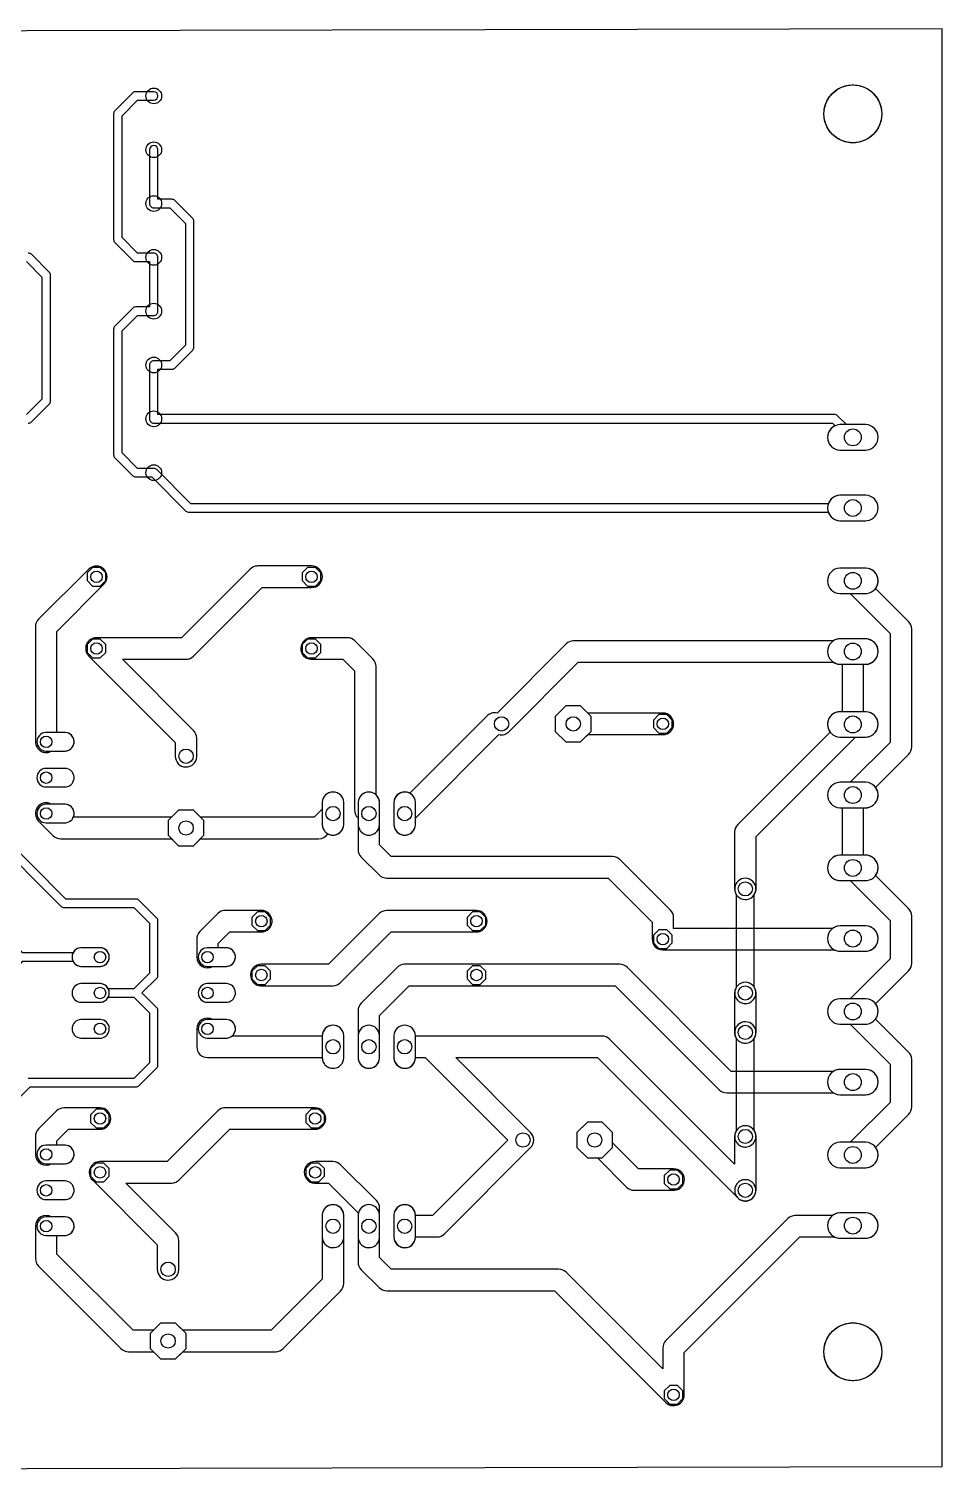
# Model space of a CAD drawing. Header units: millimetres. Extents: x -11 to 108, y -2 to 100.
# Drawn here: x 43.2 to 107.9, y -2 to 100 of the extents above; entities that cross this region are included whole.
import ezdxf

# ---------------------------------------------------------------- set-up
doc = ezdxf.new("R2010")
doc.units = ezdxf.units.MM

msp = doc.modelspace()

# ---------------------------------------------------------------- linework, layer by layer
at = {"layer": '16_copper'}
for points in [[(102.61, 65.19, 0.916332), (102.53, 66.98), (100.67, 66.98, 0.303811), (99.86, 66.38), (54.7, 66.38), (52.29, 68.8, 0.198912), (52.07, 68.88), (50.93, 68.88), (49.83, 69.98), (49.83, 78.61), (50.93, 79.71), (52.07, 79.71, 0.414214), (52.37, 80.01), (52.37, 83.82, 0.414214), (52.07, 84.12), (50.93, 84.12), (49.83, 85.22), (49.83, 93.85), (50.93, 94.95), (52.07, 94.95, 1), (52.07, 95.55), (50.8, 95.55, 0.198912), (50.58, 95.47), (49.31, 94.2, 0.198912), (49.23, 93.98), (49.23, 85.09, 0.198912), (49.31, 84.87), (50.58, 83.6, 0.198912), (50.8, 83.52), (51.77, 83.52), (51.77, 80.31), (50.8, 80.31, 0.198912), (50.58, 80.23), (49.31, 78.96, 0.198912), (49.23, 78.74), (49.23, 69.85, 0.198912), (49.31, 69.63), (50.58, 68.36, 0.198912), (50.8, 68.28), (51.94, 68.28), (54.35, 65.86, 0.198912), (54.57, 65.78), (99.86, 65.78, 0.303811), (100.67, 65.18), (102.53, 65.18)], [(102.61, 70.19, 0.916332), (102.53, 71.98), (101.14, 71.98), (100.51, 72.61, 0.198912), (100.29, 72.69), (52.37, 72.69), (52.37, 75.9), (53.34, 75.9, 0.198912), (53.56, 75.98), (54.83, 77.25, 0.198912), (54.91, 77.47), (54.91, 86.36, 0.198912), (54.83, 86.58), (53.56, 87.85, 0.198912), (53.34, 87.93), (52.37, 87.93), (52.37, 91.44, 1), (51.77, 91.44), (51.77, 87.63, 0.414214), (52.07, 87.33), (53.21, 87.33), (54.31, 86.23), (54.31, 77.6), (53.21, 76.5), (52.07, 76.5, 0.414214), (51.77, 76.2), (51.77, 72.39, 0.414214), (52.07, 72.09), (100.16, 72.09), (100.35, 71.9, 0.795461), (100.67, 70.18), (102.53, 70.18)], [(44.5, 48.77, 0.116051), (44.83, 48.87), (45.8, 48.87, 0.952079), (45.8, 50.19), (45.21, 50.19), (45.21, 57.34), (48.54, 60.68, 1), (47.47, 61.75), (43.91, 58.2, 0.198912), (43.69, 57.66), (43.69, 49.53), (43.69, 49.46), (43.7, 49.39), (43.72, 49.33), (43.74, 49.26), (43.76, 49.2), (43.8, 49.14), (43.84, 49.08), (43.88, 49.02), (43.93, 48.98), (43.98, 48.93), (44.04, 48.89), (44.1, 48.86), (44.16, 48.83), (44.22, 48.8), (44.29, 48.79), (44.36, 48.77), (44.43, 48.77)], [(59.4, 61.97, 0.187298), (58.9, 61.75), (54.04, 56.9), (48.01, 56.9, 0.668179), (47.47, 55.6), (53.59, 49.47), (53.59, 48.51, 0.96942), (55.12, 48.47), (55.12, 48.51), (55.12, 49.78, 0.198912), (54.89, 50.32), (49.85, 55.37), (54.36, 55.37, 0.198912), (54.89, 55.6), (59.75, 60.45), (63.25, 60.45, 1), (63.25, 61.98), (59.44, 61.98)], [(105.77, 27.07, 0.187298), (105.55, 27.57), (103.21, 29.9, 0.331947), (103.21, 30.98), (105.55, 33.31, 0.198912), (105.77, 33.85), (105.77, 37.19, 0.198912), (105.55, 37.73), (103.21, 40.06, 0.669429), (102.36, 41.5), (102.36, 44.86, 0.669429), (103.21, 46.3), (105.55, 48.63, 0.198912), (105.77, 49.17), (105.77, 57.51, 0.198912), (105.55, 58.05), (103.21, 60.38, 0.602209), (102.53, 61.82), (100.67, 61.82, 0.957293), (100.67, 60.02), (101.42, 60.02), (104.25, 57.2), (104.25, 49.48), (101.42, 46.66), (100.67, 46.66, 0.957293), (100.67, 44.86), (100.84, 44.86), (100.84, 41.5, 0.965445), (100.51, 39.73), (100.59, 39.71), (100.67, 39.7), (101.42, 39.7), (104.25, 36.88), (104.25, 34.16), (101.42, 31.34), (100.67, 31.34, 0.957293), (100.67, 29.54), (101.42, 29.54), (104.25, 26.72), (104.25, 24), (101.42, 21.18), (100.67, 21.18, 0.957293), (100.67, 19.38), (102.53, 19.38, 0.602209), (103.21, 20.82), (105.55, 23.15, 0.198912), (105.77, 23.69), (105.77, 27.03)], [(68.06, 45.32, 0.175412), (67.82, 45.78), (67.82, 54.86, 0.198912), (67.59, 55.4), (66.32, 56.67, 0.198912), (65.79, 56.9), (63.25, 56.9, 0.96942), (63.2, 55.37), (63.25, 55.37), (65.47, 55.37), (66.29, 54.55), (66.29, 44.7, 0.213803), (66.55, 44.13), (66.55, 41.91, 0.198912), (66.77, 41.37), (68.04, 40.1, 0.198912), (68.58, 39.88), (84.27, 39.88), (87.38, 36.77), (87.38, 35.56, 0.414214), (88.14, 34.8), (100.31, 34.8, 0.104807), (100.67, 34.7), (102.53, 34.7, 0.957293), (102.53, 36.5), (100.67, 36.5, 0.148447), (100.17, 36.32), (88.9, 36.32), (88.9, 37.08, 0.198912), (88.68, 37.62), (85.12, 41.18, 0.198912), (84.58, 41.4), (68.9, 41.4), (68.07, 42.23), (68.07, 45.25)], [(81.79, 56.68, 0.187298), (81.29, 56.46), (76.39, 51.56, 0.264064), (75.66, 51.34), (70.21, 45.89, 0.549506), (69.09, 45.25), (69.09, 43.65, 0.95208), (70.61, 43.65), (70.61, 44.13), (76.52, 50.04, 0.264064), (77.25, 50.26), (82.14, 55.16), (100.23, 55.16, 0.177159), (100.84, 55.02), (100.84, 51.66, 0.669429), (99.99, 50.22), (93.44, 43.68, 0.198912), (93.22, 43.14), (93.22, 39.12, 0.96942), (94.74, 39.07), (94.74, 39.12), (94.74, 42.82), (101.78, 49.86), (102.53, 49.86, 0.957293), (102.53, 51.66), (102.36, 51.66), (102.36, 55.02, 0.965445), (102.69, 56.79), (102.61, 56.81), (102.53, 56.82), (100.67, 56.82, 0.128165), (100.23, 56.68), (81.83, 56.68)], [(82.82, 50.04), (88.14, 50.04, 1), (88.14, 51.56), (82.82, 51.56), (82.31, 52.07), (81.26, 52.07), (80.52, 51.33), (80.52, 50.27), (81.26, 49.53), (82.31, 49.53)], [(45.87, 46.34, 0.906346), (45.8, 47.65), (44.42, 47.65, 0.952079), (44.42, 46.33), (45.8, 46.33)], [(55.39, 42.67), (63.75, 42.67, 0.256461), (64.41, 43.01), (64.44, 43, 0.534511), (65.53, 43.65), (65.53, 45.25, 0.95208), (64.01, 45.25), (64.01, 44.77), (63.44, 44.2), (55.39, 44.2), (54.88, 44.7), (53.83, 44.7), (53.32, 44.2), (46.38, 44.2, 0.519498), (45.8, 45.11), (44.83, 45.11, 0.876153), (43.91, 43.91), (44.93, 42.9, 0.198912), (45.47, 42.67), (53.32, 42.67), (53.83, 42.16), (54.88, 42.16)], [(59.83, 36.08, 0.913293), (59.69, 37.59), (57.15, 37.59, 0.198912), (56.61, 37.37), (55.34, 36.1, 0.198912), (55.12, 35.56), (55.12, 34.29, 0.576703), (56.26, 33.63), (57.23, 33.63, 0.952079), (57.23, 34.95), (56.64, 34.95), (56.64, 35.24), (57.47, 36.07), (59.69, 36.07), (59.76, 36.07)], [(68.55, 37.59, 0.187298), (68.04, 37.37), (64.45, 33.78), (59.69, 33.78, 0.96942), (59.64, 32.26), (59.69, 32.26), (64.77, 32.26, 0.198912), (65.31, 32.48), (68.9, 36.07), (74.93, 36.07, 1), (74.93, 37.59), (68.58, 37.59)], [(42.75, 33.94), (42.75, 33.99), (46.35, 33.99, 0.26656), (46.91, 33.63), (48.29, 33.63, 0.952079), (48.29, 34.95), (46.91, 34.95, 0.26656), (46.35, 34.59), (42.75, 34.59), (42.75, 34.64), (42.26, 35.13), (41.56, 35.13), (41.07, 34.64), (41.07, 33.94), (41.56, 33.45), (42.26, 33.45)], [(69.82, 33.78, 0.187298), (69.31, 33.56), (66.77, 31.02, 0.198912), (66.55, 30.48), (66.55, 27.14, 0.95208), (68.07, 27.14), (68.07, 30.16), (70.17, 32.26), (84.77, 32.26), (92.13, 24.9, 0.198912), (92.67, 24.68), (100.23, 24.68, 0.128165), (100.67, 24.54), (102.53, 24.54, 0.957293), (102.53, 26.34), (100.67, 26.34, 0.128165), (100.23, 26.2), (92.99, 26.2), (85.63, 33.56, 0.198912), (85.09, 33.78), (69.85, 33.78)], [(57.3, 31.1, 0.906346), (57.23, 32.41), (55.85, 32.41, 0.952079), (55.85, 31.09), (57.23, 31.09)], [(94.03, 28.2, 0.396886), (94.74, 28.96), (94.74, 31.75, 1), (93.22, 31.75), (93.22, 28.96), (93.22, 28.89), (93.23, 28.82), (93.25, 28.75), (93.27, 28.69), (93.29, 28.62), (93.33, 28.56), (93.37, 28.5), (93.41, 28.45), (93.46, 28.4), (93.51, 28.36), (93.57, 28.32), (93.63, 28.28), (93.69, 28.25), (93.75, 28.23), (93.82, 28.21), (93.89, 28.2), (93.96, 28.19)], [(48.36, 28.56, 0.906346), (48.29, 29.87), (46.91, 29.87, 0.952079), (46.91, 28.55), (48.29, 28.55)], [(64.88, 26.42, 0.357806), (65.53, 27.14), (65.53, 28.74, 0.975753), (64.01, 28.7), (57.62, 28.7, 0.683888), (57.23, 29.87), (56.26, 29.87, 0.576349), (55.12, 29.21), (55.12, 27.94, 0.414214), (55.88, 27.18), (64.01, 27.18), (64.01, 27.14), (64.02, 27.07), (64.03, 26.99), (64.05, 26.92), (64.08, 26.85), (64.12, 26.79), (64.16, 26.72), (64.2, 26.67), (64.26, 26.61), (64.32, 26.57), (64.38, 26.52), (64.44, 26.49), (64.51, 26.46), (64.58, 26.44), (64.66, 26.42), (64.73, 26.42), (64.81, 26.42)], [(70.61, 28.74, 0.95208), (69.09, 28.74), (69.09, 27.14, 0.975753), (70.61, 27.18), (71.31, 27.18), (77.15, 21.34), (71.82, 16), (70.61, 16, 0.975753), (69.09, 16.04), (69.09, 14.44, 0.975753), (70.61, 14.48), (72.14, 14.48, 0.198912), (72.67, 14.7), (78.77, 20.8, 0.414214), (78.77, 21.87), (73.47, 27.18), (83.5, 27.18), (93.44, 17.24, 0.668179), (94.74, 17.78), (94.74, 21.59, 1), (93.22, 21.59), (93.22, 19.62), (84.36, 28.48, 0.198912), (83.82, 28.7), (70.61, 28.7)], [(45.69, 23.62, 0.187298), (45.18, 23.4), (43.91, 22.13, 0.198912), (43.69, 21.59), (43.69, 20.32, 0.576703), (44.83, 19.66), (45.8, 19.66, 0.952079), (45.8, 20.98), (45.21, 20.98), (45.21, 21.27), (46.04, 22.1), (48.26, 22.1, 1), (48.26, 23.62), (45.72, 23.62)], [(63.5, 22.1, 1), (63.5, 23.62), (57.15, 23.62, 0.198912), (56.61, 23.4), (53.02, 19.81), (48.26, 19.81, 0.668179), (47.72, 18.51), (52.32, 13.91), (52.32, 12.19, 0.96942), (53.85, 12.14), (53.85, 12.19), (53.85, 14.22, 0.198912), (53.62, 14.76), (50.1, 18.29), (53.34, 18.29, 0.198912), (53.88, 18.51), (57.47, 22.1)], [(88.97, 17.78, 0.955709), (88.9, 19.3), (86.42, 19.3), (84.58, 21.14), (84.58, 21.86), (83.84, 22.61), (82.79, 22.61), (82.04, 21.86), (82.04, 20.81), (82.79, 20.07), (83.5, 20.07), (85.57, 18, 0.198912), (86.11, 17.78), (88.9, 17.78)], [(97.5, 16, 0.187298), (97, 15.78), (88.36, 7.14, 0.198912), (88.14, 6.6), (88.14, 5.14), (81.31, 11.97, 0.198912), (80.77, 12.19), (68.9, 12.19), (68.07, 13.02), (68.07, 16.51, 0.198912), (67.85, 17.05), (65.31, 19.59, 0.198912), (64.77, 19.81), (63.5, 19.81, 0.96942), (63.45, 18.29), (63.5, 18.29), (64.45, 18.29), (66.55, 16.19), (66.55, 12.7, 0.198912), (66.77, 12.16), (68.04, 10.89, 0.198912), (68.58, 10.67), (80.46, 10.67), (88.36, 2.76, 0.668179), (89.66, 3.3), (89.66, 6.29), (97.85, 14.48), (100.31, 14.48, 0.104807), (100.67, 14.38), (102.53, 14.38, 0.957293), (102.53, 16.18), (100.67, 16.18, 0.148447), (100.17, 16), (97.54, 16)], [(45.87, 17.13, 0.906346), (45.8, 18.44), (44.42, 18.44, 0.952079), (44.42, 17.12), (45.8, 17.12)], [(65.52, 16.11, 0.906347), (64.01, 16.04), (64.01, 11.49), (60.39, 7.87), (54.12, 7.87), (53.61, 8.38), (52.56, 8.38), (52.05, 7.87), (50.61, 7.87), (45.21, 13.27), (45.21, 14.58), (45.8, 14.58, 0.952079), (45.8, 15.9), (44.83, 15.9, 0.576349), (43.69, 15.24), (43.69, 12.95, 0.198912), (43.91, 12.42), (49.75, 6.57, 0.198912), (50.29, 6.35), (52.05, 6.35), (52.56, 5.84), (53.61, 5.84), (54.12, 6.35), (60.71, 6.35, 0.198912), (61.24, 6.57), (65.31, 10.64, 0.198912), (65.53, 11.18), (65.53, 16.04)]]:
    msp.add_lwpolyline(points, format="xyb", close=True, dxfattribs=at)
for points in [[(43.18, 72.09, 0.198912), (43.4, 72.17), (44.67, 73.44, 0.198912), (44.75, 73.66), (44.75, 82.55, 0.198912), (44.67, 82.77), (43.4, 84.04, 0.198912), (43.18, 84.12)], [(40.42, 42.96), (45.5, 37.88, 0.198912), (45.72, 37.8), (50.67, 37.8), (51.77, 36.7), (51.77, 33.15), (50.67, 32.05), (48.85, 32.05, 0.26656), (48.29, 32.41), (46.91, 32.41, 0.952079), (46.91, 31.09), (48.29, 31.09, 0.26656), (48.85, 31.45), (50.67, 31.45), (51.77, 30.35), (51.77, 26.8), (50.67, 25.7), (43.18, 25.7, 0.198912)], [(40.94, 22.73), (43.31, 25.1), (50.8, 25.1, 0.198912), (51.02, 25.18), (52.29, 26.45, 0.198912), (52.37, 26.67), (52.37, 30.48, 0.198912), (52.29, 30.7), (51.23, 31.75), (52.29, 32.8, 0.198912), (52.37, 33.02), (52.37, 36.83, 0.198912), (52.29, 37.05), (51.02, 38.32, 0.198912), (50.8, 38.4), (45.85, 38.4), (40.94, 43.31)]]:
    msp.add_lwpolyline(points, format="xyb", dxfattribs=at)
msp.add_lwpolyline([(43.05, 83.52), (44.15, 82.42), (44.15, 73.79), (43.05, 72.69)], dxfattribs=at)
at = {"layer": '1_copper'}
for points in [[(102.61, 70.19, 0.916332), (102.53, 71.98), (100.67, 71.98, 0.957293), (100.67, 70.18), (102.53, 70.18)], [(102.61, 65.19, 0.916332), (102.53, 66.98), (100.67, 66.98, 0.957293), (100.67, 65.18), (102.53, 65.18)], [(102.61, 60.03, 0.916332), (102.53, 61.82), (100.67, 61.82, 0.957293), (100.67, 60.02), (102.53, 60.02)], [(102.61, 55.03, 0.916332), (102.53, 56.82), (100.67, 56.82, 0.957293), (100.67, 55.02), (102.53, 55.02)], [(102.61, 49.87, 0.916332), (102.53, 51.66), (100.67, 51.66, 0.957293), (100.67, 49.86), (102.53, 49.86)], [(45.87, 48.88, 0.906346), (45.8, 50.19), (44.42, 50.19, 0.952079), (44.42, 48.87), (45.8, 48.87)], [(45.87, 46.34, 0.906346), (45.8, 47.65), (44.42, 47.65, 0.952079), (44.42, 46.33), (45.8, 46.33)], [(64.88, 42.93, 0.357806), (65.53, 43.65), (65.53, 45.25, 0.95208), (64.01, 45.25), (64.01, 43.65), (64.02, 43.58), (64.03, 43.5), (64.05, 43.43), (64.08, 43.36), (64.12, 43.3), (64.16, 43.23), (64.2, 43.18), (64.26, 43.12), (64.32, 43.08), (64.38, 43.03), (64.44, 43), (64.51, 42.97), (64.58, 42.95), (64.66, 42.93), (64.73, 42.93), (64.81, 42.93)], [(67.42, 42.93, 0.357806), (68.07, 43.65), (68.07, 45.25, 0.95208), (66.55, 45.25), (66.55, 43.65), (66.56, 43.58), (66.57, 43.5), (66.59, 43.43), (66.62, 43.36), (66.66, 43.3), (66.7, 43.23), (66.74, 43.18), (66.8, 43.12), (66.86, 43.08), (66.92, 43.03), (66.98, 43), (67.05, 42.97), (67.12, 42.95), (67.2, 42.93), (67.27, 42.93), (67.35, 42.93)], [(69.96, 42.93, 0.357806), (70.61, 43.65), (70.61, 45.25, 0.95208), (69.09, 45.25), (69.09, 43.65), (69.1, 43.58), (69.11, 43.5), (69.13, 43.43), (69.16, 43.36), (69.2, 43.3), (69.24, 43.23), (69.28, 43.18), (69.34, 43.12), (69.4, 43.08), (69.46, 43.03), (69.52, 43), (69.59, 42.97), (69.66, 42.95), (69.74, 42.93), (69.81, 42.93), (69.89, 42.93)], [(102.61, 44.87, 0.916332), (102.53, 46.66), (100.67, 46.66, 0.957293), (100.67, 44.86), (102.53, 44.86)], [(45.87, 43.8, 0.906346), (45.8, 45.11), (44.42, 45.11, 0.952079), (44.42, 43.79), (45.8, 43.79)], [(102.61, 39.71, 0.916332), (102.53, 41.5), (100.67, 41.5, 0.957293), (100.67, 39.7), (102.53, 39.7)], [(94.09, 31.01, 0.541519), (94.62, 32.15), (94.62, 38.72, 0.962494), (93.38, 39.56), (93.34, 39.5, 0.282597), (93.34, 38.72), (93.34, 32.15), (93.34, 32.14), (93.3, 32.07), (93.27, 32), (93.25, 31.93), (93.24, 31.86), (93.23, 31.79), (93.23, 31.71), (93.24, 31.64), (93.25, 31.57), (93.27, 31.5), (93.3, 31.43), (93.34, 31.36), (93.38, 31.3), (93.42, 31.25), (93.48, 31.19), (93.53, 31.15), (93.59, 31.11), (93.66, 31.07), (93.73, 31.04), (93.8, 31.02), (93.87, 31.01), (93.94, 31), (94.02, 31)], [(102.61, 34.71, 0.916332), (102.53, 36.5), (100.67, 36.5, 0.957293), (100.67, 34.7), (102.53, 34.7)], [(48.36, 33.64, 0.906346), (48.29, 34.95), (46.91, 34.95, 0.952079), (46.91, 33.63), (48.29, 33.63)], [(57.3, 33.64, 0.906346), (57.23, 34.95), (55.85, 34.95, 0.952079), (55.85, 33.63), (57.23, 33.63)], [(48.36, 31.1, 0.906346), (48.29, 32.41), (46.91, 32.41, 0.952079), (46.91, 31.09), (48.29, 31.09)], [(57.3, 31.1, 0.906346), (57.23, 32.41), (55.85, 32.41, 0.952079), (55.85, 31.09), (57.23, 31.09)], [(102.61, 29.55, 0.916332), (102.53, 31.34), (100.67, 31.34, 0.957293), (100.67, 29.54), (102.53, 29.54)], [(48.36, 28.56, 0.906346), (48.29, 29.87), (46.91, 29.87, 0.952079), (46.91, 28.55), (48.29, 28.55)], [(57.3, 28.56, 0.906346), (57.23, 29.87), (55.85, 29.87, 0.952079), (55.85, 28.55), (57.23, 28.55)], [(94.09, 20.85, 0.541519), (94.62, 21.99), (94.62, 28.56, 0.962494), (93.38, 29.4), (93.34, 29.34, 0.282597), (93.34, 28.56), (93.34, 21.99), (93.34, 21.98), (93.3, 21.91), (93.27, 21.84), (93.25, 21.77), (93.24, 21.7), (93.23, 21.63), (93.23, 21.55), (93.24, 21.48), (93.25, 21.41), (93.27, 21.34), (93.3, 21.27), (93.34, 21.2), (93.38, 21.14), (93.42, 21.09), (93.48, 21.03), (93.53, 20.99), (93.59, 20.95), (93.66, 20.91), (93.73, 20.88), (93.8, 20.86), (93.87, 20.85), (93.94, 20.84), (94.02, 20.84)], [(64.88, 26.42, 0.357806), (65.53, 27.14), (65.53, 28.74, 0.95208), (64.01, 28.74), (64.01, 27.14), (64.02, 27.07), (64.03, 26.99), (64.05, 26.92), (64.08, 26.85), (64.12, 26.79), (64.16, 26.72), (64.2, 26.67), (64.26, 26.61), (64.32, 26.57), (64.38, 26.52), (64.44, 26.49), (64.51, 26.46), (64.58, 26.44), (64.66, 26.42), (64.73, 26.42), (64.81, 26.42)], [(67.42, 26.42, 0.357806), (68.07, 27.14), (68.07, 28.74, 0.95208), (66.55, 28.74), (66.55, 27.14), (66.56, 27.07), (66.57, 26.99), (66.59, 26.92), (66.62, 26.85), (66.66, 26.79), (66.7, 26.72), (66.74, 26.67), (66.8, 26.61), (66.86, 26.57), (66.92, 26.52), (66.98, 26.49), (67.05, 26.46), (67.12, 26.44), (67.2, 26.42), (67.27, 26.42), (67.35, 26.42)], [(69.96, 26.42, 0.357806), (70.61, 27.14), (70.61, 28.74, 0.95208), (69.09, 28.74), (69.09, 27.14), (69.1, 27.07), (69.11, 26.99), (69.13, 26.92), (69.16, 26.85), (69.2, 26.79), (69.24, 26.72), (69.28, 26.67), (69.34, 26.61), (69.4, 26.57), (69.46, 26.52), (69.52, 26.49), (69.59, 26.46), (69.66, 26.44), (69.74, 26.42), (69.81, 26.42), (69.89, 26.42)], [(102.61, 24.55, 0.916332), (102.53, 26.34), (100.67, 26.34, 0.957293), (100.67, 24.54), (102.53, 24.54)], [(45.87, 19.67, 0.906346), (45.8, 20.98), (44.42, 20.98, 0.952079), (44.42, 19.66), (45.8, 19.66)], [(102.61, 19.39, 0.916332), (102.53, 21.18), (100.67, 21.18, 0.957293), (100.67, 19.38), (102.53, 19.38)], [(45.87, 17.13, 0.906346), (45.8, 18.44), (44.42, 18.44, 0.952079), (44.42, 17.12), (45.8, 17.12)], [(64.88, 13.72, 0.357806), (65.53, 14.44), (65.53, 16.04, 0.95208), (64.01, 16.04), (64.01, 14.44), (64.02, 14.37), (64.03, 14.29), (64.05, 14.22), (64.08, 14.15), (64.12, 14.09), (64.16, 14.02), (64.2, 13.97), (64.26, 13.91), (64.32, 13.87), (64.38, 13.82), (64.44, 13.79), (64.51, 13.76), (64.58, 13.74), (64.66, 13.72), (64.73, 13.72), (64.81, 13.72)], [(67.42, 13.72, 0.357806), (68.07, 14.44), (68.07, 16.04, 0.95208), (66.55, 16.04), (66.55, 14.44), (66.56, 14.37), (66.57, 14.29), (66.59, 14.22), (66.62, 14.15), (66.66, 14.09), (66.7, 14.02), (66.74, 13.97), (66.8, 13.91), (66.86, 13.87), (66.92, 13.82), (66.98, 13.79), (67.05, 13.76), (67.12, 13.74), (67.2, 13.72), (67.27, 13.72), (67.35, 13.72)], [(69.96, 13.72, 0.357806), (70.61, 14.44), (70.61, 16.04, 0.95208), (69.09, 16.04), (69.09, 14.44), (69.1, 14.37), (69.11, 14.29), (69.13, 14.22), (69.16, 14.15), (69.2, 14.09), (69.24, 14.02), (69.28, 13.97), (69.34, 13.91), (69.4, 13.87), (69.46, 13.82), (69.52, 13.79), (69.59, 13.76), (69.66, 13.74), (69.74, 13.72), (69.81, 13.72), (69.89, 13.72)], [(45.87, 14.59, 0.906346), (45.8, 15.9), (44.42, 15.9, 0.952079), (44.42, 14.58), (45.8, 14.58)], [(102.61, 14.39, 0.916332), (102.53, 16.18), (100.67, 16.18, 0.957293), (100.67, 14.38), (102.53, 14.38)]]:
    msp.add_lwpolyline(points, format="xyb", close=True, dxfattribs=at)
for points in [[(48.67, 60.94), (48.67, 61.49), (48.28, 61.87), (47.73, 61.87), (47.35, 61.49), (47.35, 60.94), (47.73, 60.55), (48.28, 60.55)], [(63.91, 60.94), (63.91, 61.49), (63.52, 61.87), (62.97, 61.87), (62.59, 61.49), (62.59, 60.94), (62.97, 60.55), (63.52, 60.55)], [(48.67, 55.86), (48.67, 56.41), (48.28, 56.79), (47.73, 56.79), (47.35, 56.41), (47.35, 55.86), (47.73, 55.47), (48.28, 55.47)], [(63.91, 55.86), (63.91, 56.41), (63.52, 56.79), (62.97, 56.79), (62.59, 56.41), (62.59, 55.86), (62.97, 55.47), (63.52, 55.47)], [(83.06, 50.27), (83.06, 51.33), (82.31, 52.07), (81.26, 52.07), (80.52, 51.33), (80.52, 50.27), (81.26, 49.53), (82.31, 49.53)], [(88.8, 50.53), (88.8, 51.07), (88.41, 51.46), (87.86, 51.46), (87.48, 51.07), (87.48, 50.53), (87.86, 50.14), (88.41, 50.14)], [(55.63, 42.91), (55.63, 43.96), (54.88, 44.7), (53.83, 44.7), (53.09, 43.96), (53.09, 42.91), (53.83, 42.16), (54.88, 42.16)], [(60.35, 36.56), (60.35, 37.1), (59.96, 37.49), (59.42, 37.49), (59.03, 37.1), (59.03, 36.56), (59.42, 36.17), (59.96, 36.17)], [(75.59, 36.56), (75.59, 37.1), (75.2, 37.49), (74.66, 37.49), (74.27, 37.1), (74.27, 36.56), (74.66, 36.17), (75.2, 36.17)], [(88.8, 35.29), (88.8, 35.83), (88.41, 36.22), (87.86, 36.22), (87.48, 35.83), (87.48, 35.29), (87.86, 34.9), (88.41, 34.9)], [(60.35, 32.75), (60.35, 33.29), (59.96, 33.68), (59.42, 33.68), (59.03, 33.29), (59.03, 32.75), (59.42, 32.36), (59.96, 32.36)], [(75.59, 32.75), (75.59, 33.29), (75.2, 33.68), (74.66, 33.68), (74.27, 33.29), (74.27, 32.75), (74.66, 32.36), (75.2, 32.36)], [(48.92, 22.59), (48.92, 23.13), (48.53, 23.52), (47.99, 23.52), (47.6, 23.13), (47.6, 22.59), (47.99, 22.2), (48.53, 22.2)], [(64.16, 22.59), (64.16, 23.13), (63.77, 23.52), (63.23, 23.52), (62.84, 23.13), (62.84, 22.59), (63.23, 22.2), (63.77, 22.2)], [(84.58, 20.81), (84.58, 21.86), (83.84, 22.61), (82.79, 22.61), (82.04, 21.86), (82.04, 20.81), (82.79, 20.07), (83.84, 20.07)], [(48.92, 18.78), (48.92, 19.32), (48.53, 19.71), (47.99, 19.71), (47.6, 19.32), (47.6, 18.78), (47.99, 18.39), (48.53, 18.39)], [(64.16, 18.78), (64.16, 19.32), (63.77, 19.71), (63.23, 19.71), (62.84, 19.32), (62.84, 18.78), (63.23, 18.39), (63.77, 18.39)], [(89.56, 18.27), (89.56, 18.82), (89.17, 19.2), (88.63, 19.2), (88.24, 18.82), (88.24, 18.27), (88.63, 17.88), (89.17, 17.88)], [(94.09, 17.04), (94.16, 17.05), (94.23, 17.07), (94.3, 17.1), (94.37, 17.14), (94.43, 17.18), (94.48, 17.22), (94.54, 17.28), (94.58, 17.33), (94.62, 17.39), (94.66, 17.46), (94.69, 17.53), (94.71, 17.6), (94.72, 17.67), (94.73, 17.74), (94.73, 17.82), (94.72, 17.89), (94.71, 17.96), (94.69, 18.03), (94.66, 18.1), (94.62, 18.17), (94.58, 18.23), (94.54, 18.28), (94.48, 18.34), (94.43, 18.38), (94.37, 18.42), (94.3, 18.46), (94.23, 18.49), (94.16, 18.51), (94.09, 18.52), (94.02, 18.53), (93.94, 18.53), (93.87, 18.52), (93.8, 18.51), (93.73, 18.49), (93.66, 18.46), (93.59, 18.42), (93.53, 18.38), (93.48, 18.34), (93.42, 18.28), (93.38, 18.23), (93.34, 18.17), (93.3, 18.1), (93.27, 18.03), (93.25, 17.96), (93.24, 17.89), (93.23, 17.82), (93.23, 17.74), (93.24, 17.67), (93.25, 17.6), (93.27, 17.53), (93.3, 17.46), (93.34, 17.39), (93.38, 17.33), (93.42, 17.28), (93.48, 17.22), (93.53, 17.18), (93.59, 17.14), (93.66, 17.1), (93.73, 17.07), (93.8, 17.05), (93.87, 17.04), (93.94, 17.03), (94.02, 17.03)], [(54.36, 6.59), (54.36, 7.64), (53.61, 8.38), (52.56, 8.38), (51.82, 7.64), (51.82, 6.59), (52.56, 5.84), (53.61, 5.84)], [(89.56, 3.03), (89.56, 3.58), (89.17, 3.96), (88.63, 3.96), (88.24, 3.58), (88.24, 3.03), (88.63, 2.64), (89.17, 2.64)]]:
    msp.add_lwpolyline(points, close=True, dxfattribs=at)
at = {"layer": 'drills_NPTH'}
for centre in [(101.6, 93.98), (101.6, 6.35)]:
    msp.add_circle(centre, 2.05, dxfattribs=at)
at = {"layer": 'drills_PTH'}
for centre, radius in [((52.07, 95.25), 0.559), ((52.07, 91.44), 0.559), ((52.07, 87.63), 0.559), ((52.07, 83.82), 0.559), ((52.07, 80.01), 0.559), ((52.07, 76.2), 0.559), ((52.07, 72.39), 0.559), ((101.6, 71.08), 0.597), ((52.07, 68.58), 0.559), ((101.6, 66.08), 0.597), ((48.01, 61.21), 0.406), ((63.25, 61.21), 0.406), ((101.6, 60.92), 0.597), ((48.01, 56.13), 0.406), ((63.25, 56.13), 0.406), ((101.6, 55.92), 0.597), ((76.71, 50.8), 0.508), ((81.79, 50.8), 0.508), ((88.14, 50.8), 0.406), ((101.6, 50.76), 0.597), ((44.45, 49.53), 0.406), ((54.36, 48.51), 0.508), ((44.45, 46.99), 0.406), ((101.6, 45.76), 0.597), ((64.77, 44.45), 0.508), ((67.31, 44.45), 0.508), ((69.85, 44.45), 0.508), ((44.45, 44.45), 0.406), ((54.36, 43.43), 0.508), ((101.6, 40.6), 0.597), ((59.69, 36.83), 0.406), ((74.93, 36.83), 0.406), ((88.14, 35.56), 0.406), ((101.6, 35.6), 0.597), ((48.26, 34.29), 0.406), ((55.88, 34.29), 0.406), ((59.69, 33.02), 0.406), ((74.93, 33.02), 0.406), ((48.26, 31.75), 0.406), ((55.88, 31.75), 0.406), ((101.6, 30.44), 0.597), ((48.26, 29.21), 0.406), ((55.88, 29.21), 0.406), ((64.77, 27.94), 0.508), ((67.31, 27.94), 0.508), ((69.85, 27.94), 0.508), ((101.6, 25.44), 0.597), ((48.26, 22.86), 0.406), ((63.5, 22.86), 0.406), ((78.23, 21.34), 0.508), ((83.31, 21.34), 0.508), ((44.45, 20.32), 0.406), ((101.6, 20.28), 0.597), ((48.26, 19.05), 0.406), ((63.5, 19.05), 0.406), ((88.9, 18.54), 0.406), ((44.45, 17.78), 0.406), ((44.45, 15.24), 0.406), ((64.77, 15.24), 0.508), ((67.31, 15.24), 0.508), ((69.85, 15.24), 0.508), ((101.6, 15.28), 0.597), ((53.09, 12.19), 0.508), ((53.09, 7.11), 0.508), ((88.9, 3.3), 0.406)]:
    msp.add_circle(centre, radius, dxfattribs=at)
at = {"layer": 'drills_via_1_16'}
for centre in [(93.98, 39.12), (93.98, 31.75), (93.98, 28.96), (93.98, 21.59), (93.98, 17.78)]:
    msp.add_circle(centre, 0.5, dxfattribs=at)
at = {"layer": 'holes'}
for points in [[(103.65, 93.92), (103.64, 93.79), (103.63, 93.67), (103.61, 93.55), (103.58, 93.43), (103.54, 93.31), (103.49, 93.2), (103.44, 93.08), (103.39, 92.97), (103.32, 92.87), (103.25, 92.76), (103.18, 92.67), (103.09, 92.57), (103.01, 92.49), (102.91, 92.4), (102.82, 92.33), (102.71, 92.26), (102.61, 92.19), (102.5, 92.14), (102.38, 92.09), (102.27, 92.04), (102.15, 92), (102.03, 91.97), (101.91, 91.95), (101.79, 91.94), (101.66, 91.93), (101.54, 91.93), (101.41, 91.94), (101.29, 91.95), (101.17, 91.97), (101.05, 92), (100.93, 92.04), (100.82, 92.09), (100.7, 92.14), (100.59, 92.19), (100.49, 92.26), (100.38, 92.33), (100.29, 92.4), (100.19, 92.49), (100.11, 92.57), (100.02, 92.67), (99.95, 92.76), (99.88, 92.87), (99.81, 92.97), (99.76, 93.08), (99.71, 93.2), (99.66, 93.31), (99.62, 93.43), (99.59, 93.55), (99.57, 93.67), (99.56, 93.79), (99.55, 93.92), (99.55, 94.04), (99.56, 94.17), (99.57, 94.29), (99.59, 94.41), (99.62, 94.53), (99.66, 94.65), (99.71, 94.76), (99.76, 94.88), (99.81, 94.99), (99.88, 95.09), (99.95, 95.2), (100.02, 95.29), (100.11, 95.39), (100.19, 95.47), (100.29, 95.56), (100.38, 95.63), (100.49, 95.7), (100.59, 95.77), (100.7, 95.82), (100.82, 95.87), (100.93, 95.92), (101.05, 95.96), (101.17, 95.99), (101.29, 96.01), (101.41, 96.02), (101.54, 96.03), (101.66, 96.03), (101.79, 96.02), (101.91, 96.01), (102.03, 95.99), (102.15, 95.96), (102.27, 95.92), (102.38, 95.87), (102.5, 95.82), (102.61, 95.77), (102.71, 95.7), (102.82, 95.63), (102.91, 95.56), (103.01, 95.47), (103.09, 95.39), (103.18, 95.29), (103.25, 95.2), (103.32, 95.09), (103.39, 94.99), (103.44, 94.88), (103.49, 94.76), (103.54, 94.65), (103.58, 94.53), (103.61, 94.41), (103.63, 94.29), (103.64, 94.17), (103.65, 94.04), (103.65, 93.92)], [(103.65, 6.29), (103.64, 6.16), (103.63, 6.04), (103.61, 5.92), (103.58, 5.8), (103.54, 5.68), (103.49, 5.57), (103.44, 5.45), (103.39, 5.34), (103.32, 5.24), (103.25, 5.13), (103.18, 5.04), (103.09, 4.94), (103.01, 4.86), (102.91, 4.77), (102.82, 4.7), (102.71, 4.63), (102.61, 4.56), (102.5, 4.51), (102.38, 4.46), (102.27, 4.41), (102.15, 4.37), (102.03, 4.34), (101.91, 4.32), (101.79, 4.31), (101.66, 4.3), (101.54, 4.3), (101.41, 4.31), (101.29, 4.32), (101.17, 4.34), (101.05, 4.37), (100.93, 4.41), (100.82, 4.46), (100.7, 4.51), (100.59, 4.56), (100.49, 4.63), (100.38, 4.7), (100.29, 4.77), (100.19, 4.86), (100.11, 4.94), (100.02, 5.04), (99.95, 5.13), (99.88, 5.24), (99.81, 5.34), (99.76, 5.45), (99.71, 5.57), (99.66, 5.68), (99.62, 5.8), (99.59, 5.92), (99.57, 6.04), (99.56, 6.16), (99.55, 6.29), (99.55, 6.41), (99.56, 6.54), (99.57, 6.66), (99.59, 6.78), (99.62, 6.9), (99.66, 7.02), (99.71, 7.13), (99.76, 7.25), (99.81, 7.36), (99.88, 7.46), (99.95, 7.57), (100.02, 7.66), (100.11, 7.76), (100.19, 7.84), (100.29, 7.93), (100.38, 8), (100.49, 8.07), (100.59, 8.14), (100.7, 8.19), (100.82, 8.24), (100.93, 8.29), (101.05, 8.33), (101.17, 8.36), (101.29, 8.38), (101.41, 8.39), (101.54, 8.4), (101.66, 8.4), (101.79, 8.39), (101.91, 8.38), (102.03, 8.36), (102.15, 8.33), (102.27, 8.29), (102.38, 8.24), (102.5, 8.19), (102.61, 8.14), (102.71, 8.07), (102.82, 8), (102.91, 7.93), (103.01, 7.84), (103.09, 7.76), (103.18, 7.66), (103.25, 7.57), (103.32, 7.46), (103.39, 7.36), (103.44, 7.25), (103.49, 7.13), (103.54, 7.02), (103.58, 6.9), (103.61, 6.78), (103.63, 6.66), (103.64, 6.54), (103.65, 6.41), (103.65, 6.29)]]:
    msp.add_lwpolyline(points, close=True, dxfattribs=at)
at = {"layer": 'outline'}
msp.add_lwpolyline([(-10.92, -2.03), (107.93, -1.78), (107.93, 100), (-10.92, 99.75), (-10.92, -2.03)], close=True, dxfattribs=at)

doc.saveas('drawing.dxf')
